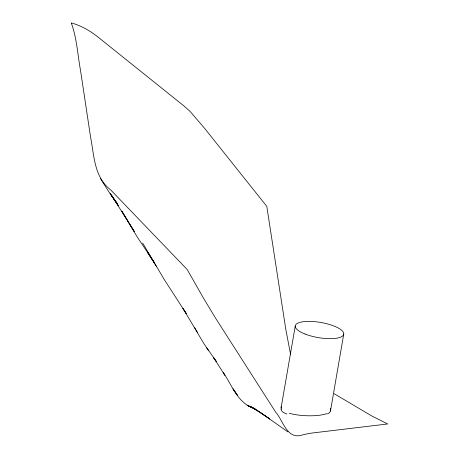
<?xml version="1.0" encoding="UTF-8"?>
<svg xmlns="http://www.w3.org/2000/svg" width="459" height="459" viewBox="0 0 459 459"><rect width="100%" height="100%" fill="white"/><g stroke="black" fill="none" stroke-linecap="round" stroke-linejoin="round"><path stroke-width="0.69" d="M330.176 411.201L330.629 410.111L330.503 408.424M281.137 407.638L295.235 326.131M330.629 410.111L343.768 333.934M326.946 413.737L326.573 413.903M287.891 431.873L260.006 412.268L269.846 418.964L251.744 407.041L259.484 411.901L249.484 406.135L255.755 409.405L247.154 405.263L252.691 407.758C237.292 402.451 231.864 384.699 223.212 372.582L224.904 375.296L213.619 357.693L216.396 361.6L204.215 344.141L182.986 308.425L186.383 313.79L164.437 279.835L142.64 243.029M247.952 405.681L248.761 406.037M334.209 393.753L371.715 415.923L387.712 423.967L314.059 432.791A114.348 89.092 -56.1 0 0 299.618 435.689C286.307 437.576 282.905 420.214 275.779 412.291L215.409 317.921L203.222 297.69L187.197 269.513L110.63 189.865C94.124 177.134 94.221 155.865 90.572 137.075L80.606 70.944C77.628 54.948 76.94 38.326 71.288 22.95A33.1 25.79 -56.1 0 1 72.941 23.38C82.287 26.215 90.813 31.304 98.404 37.374L184.116 106.081L190.158 111.485L204.657 128.4L266.799 206.384L285.785 329.275L290.639 354.675M206.28 347.297L208.713 350.785M100.435 178.505L108.949 191.994L117.32 203.687L110.143 193.549L118.422 205.781L111.348 195.046L134.28 231.485M134.292 231.497L121.876 211.192L136.845 236.385L154.356 262.714L147.305 251.836L156.444 266.484M194.49 327.387L197.513 332.494M281.315 409.164L281.189 408.82M326.188 413.817A24.843 6.592 2.7 0 1 289.302 413.284M330.371 411.235A24.666 9.065 8.7 0 1 327.651 413.932M281.258 408.762A24.092 7.883 -1.9 0 1 281.413 406.485M286.892 414.001A24.47 7.935 -3.4 0 1 281.092 409.176M234.744 391.355L233.017 388.859L237.532 395.394L234.744 391.355M305.132 334.072A24.597 7.683 9.8 0 0 343.625 334.634A24.597 7.683 9.8 0 0 309.745 321.386A24.597 7.683 9.8 0 0 305.132 334.072"/></g></svg>
